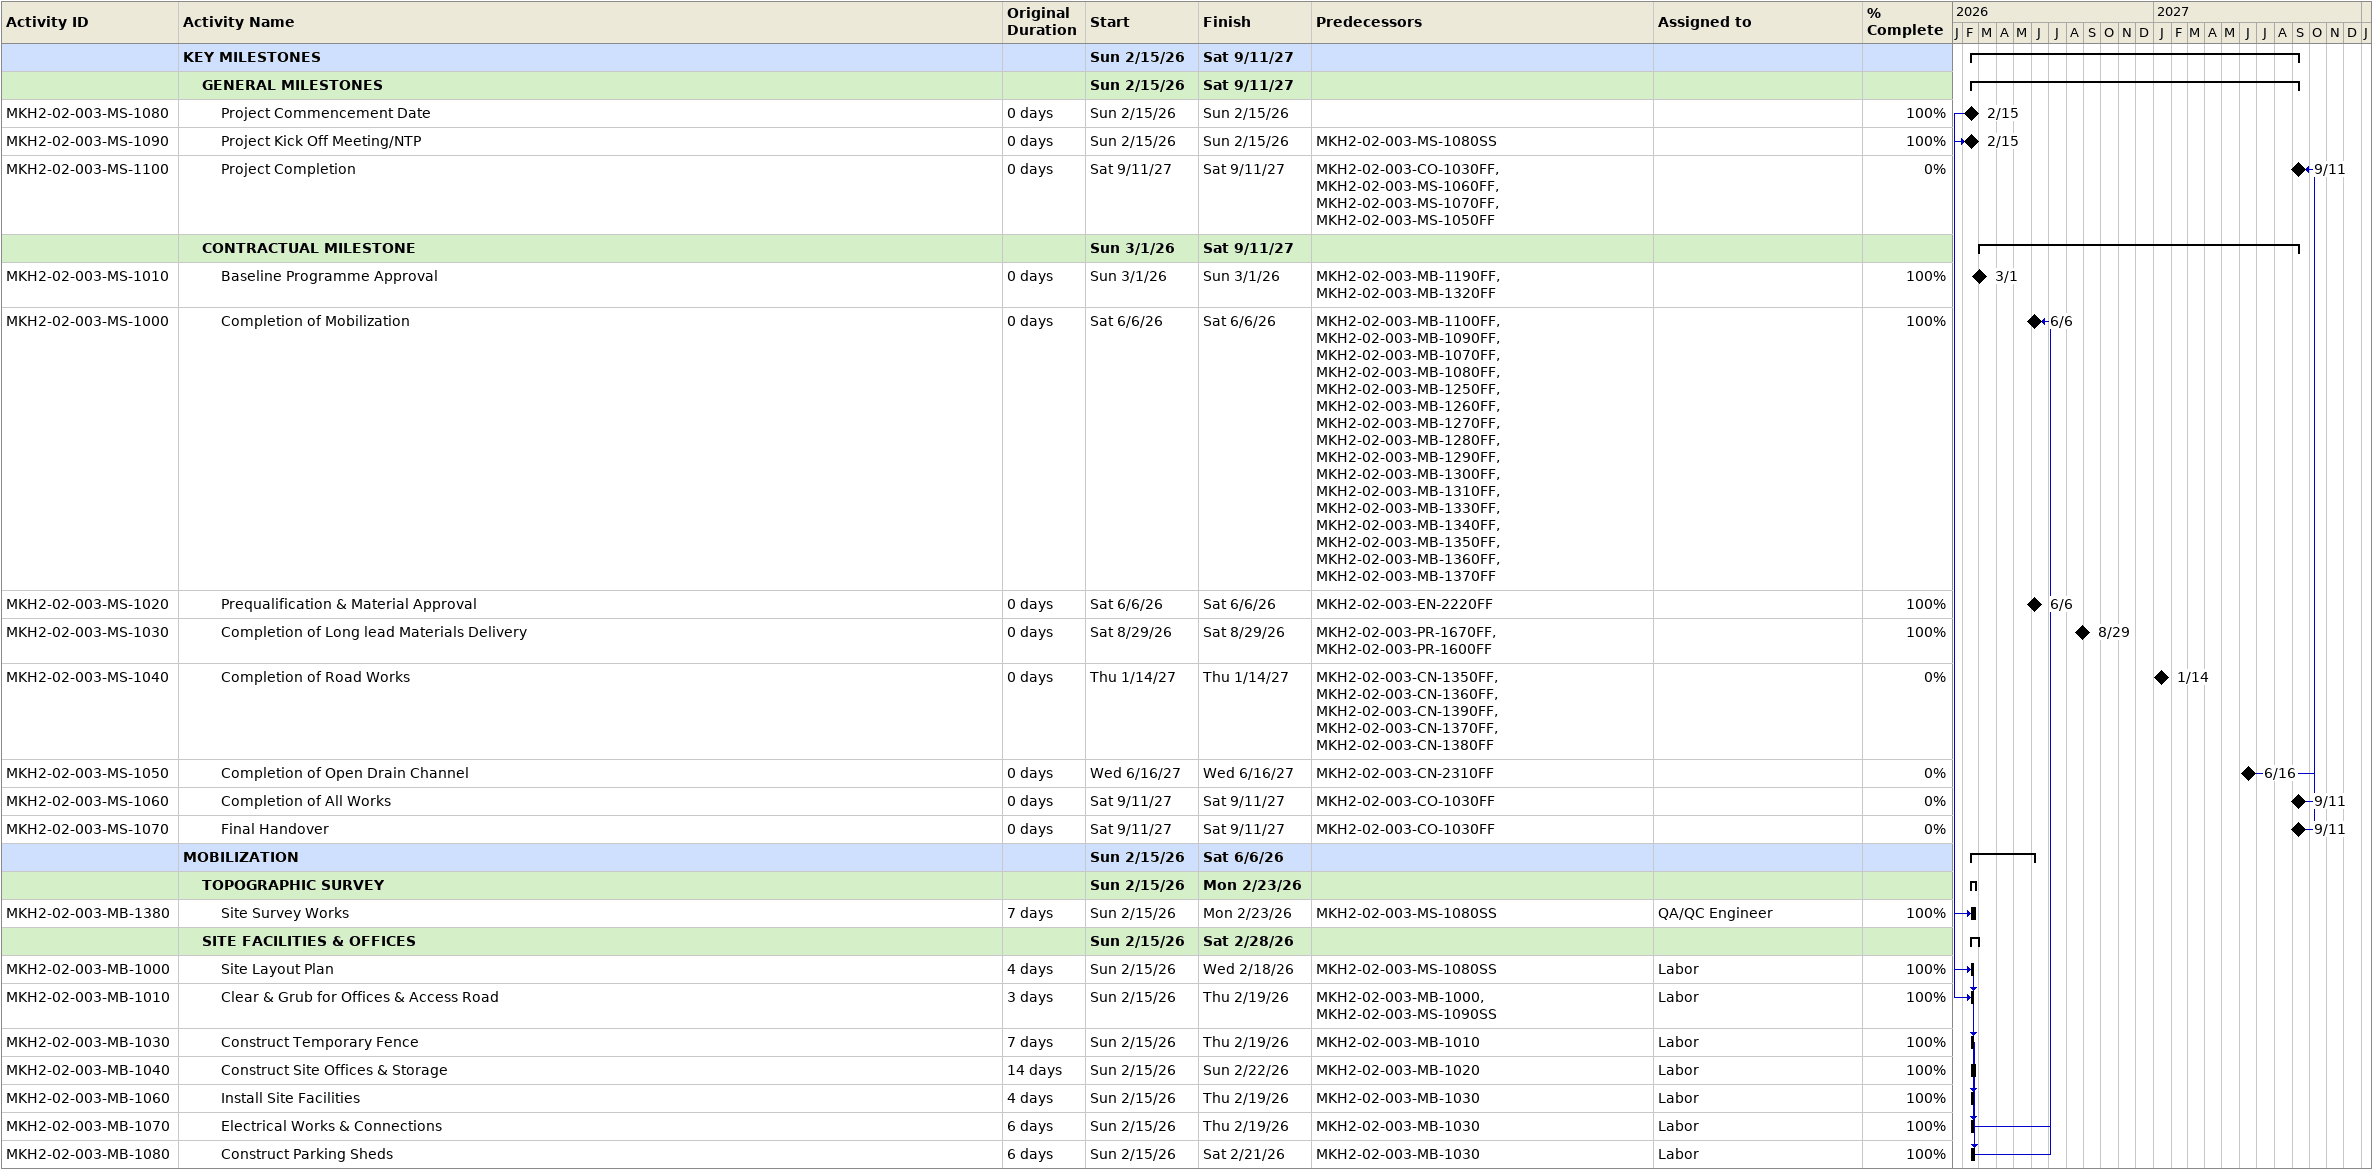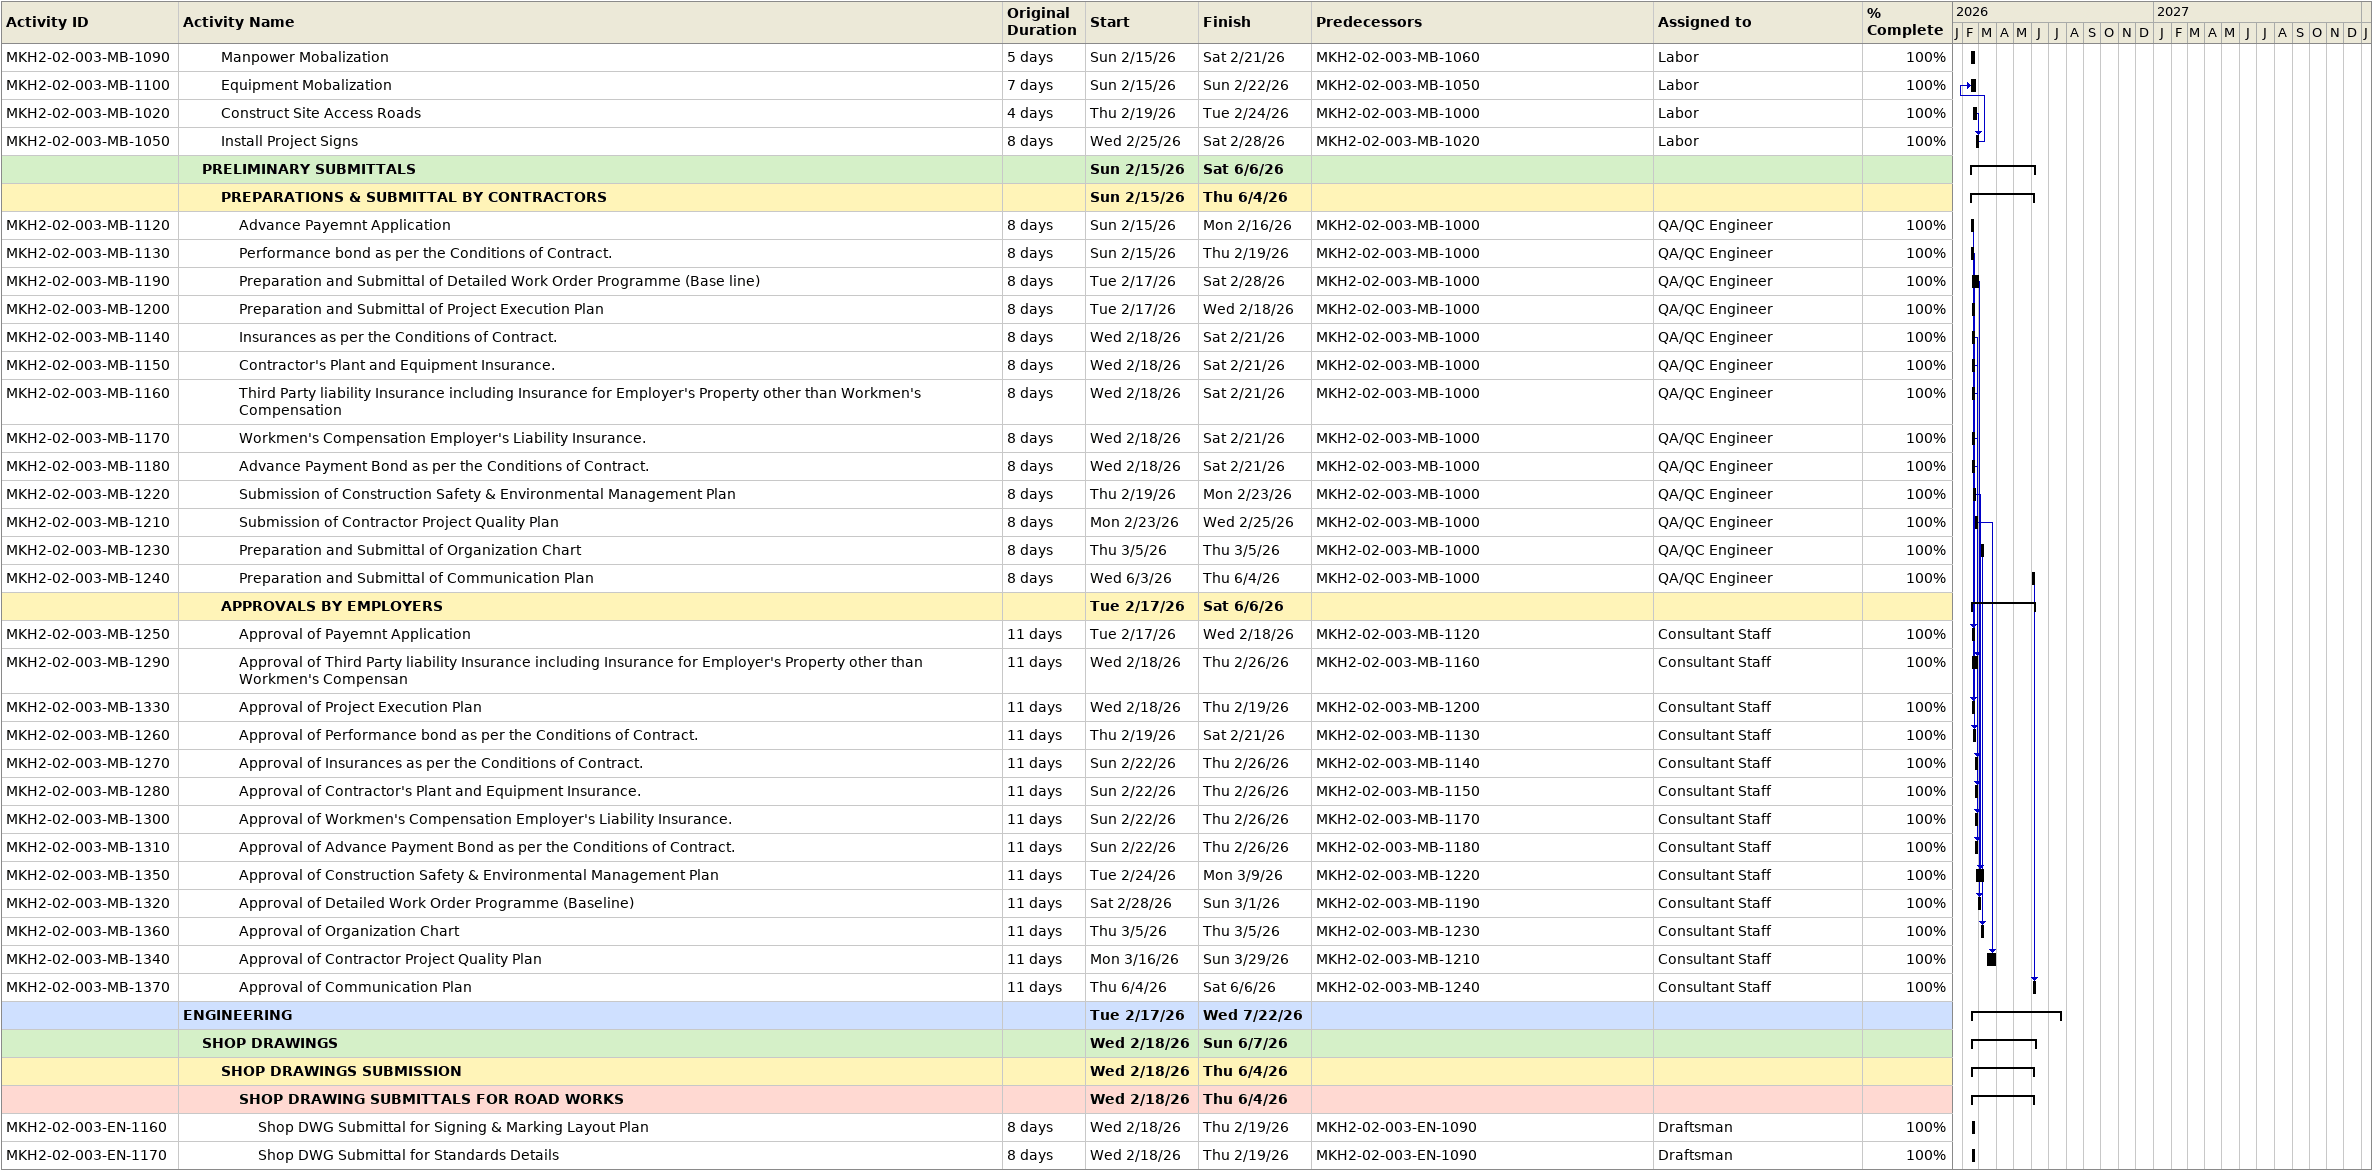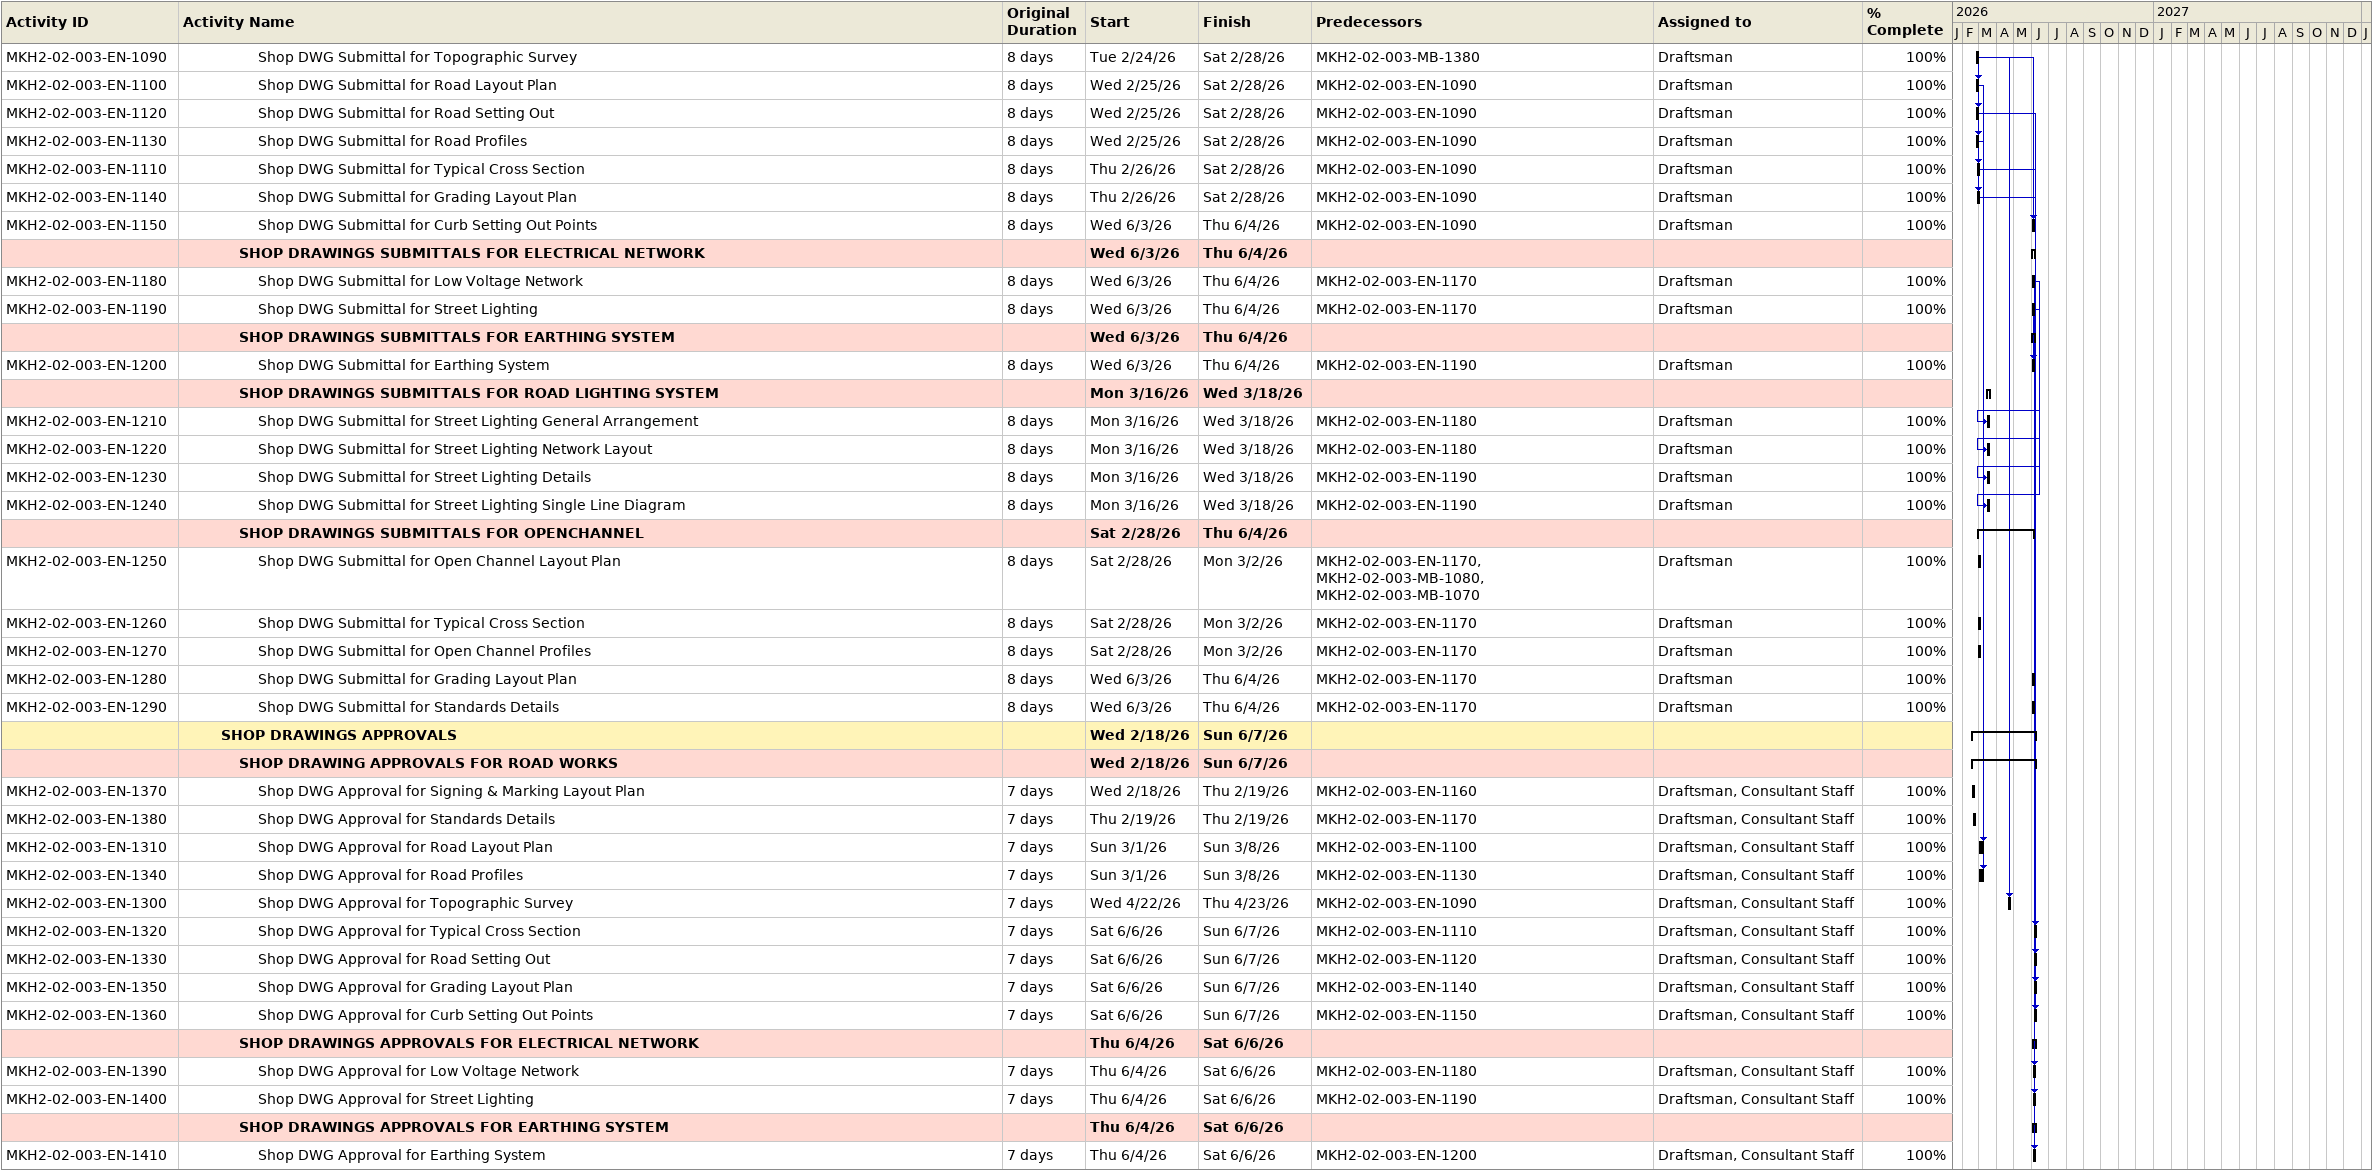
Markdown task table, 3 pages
| ID | Level | Task | Original duration | Start | Finish | Predecessors | Resources | % complete |
|---|---|---|---|---|---|---|---|---|
|  | 1 | **KEY MILESTONES** |  | 2026-02-15 | 2027-09-11 |  |  |  |
|  | 2 | **GENERAL MILESTONES** |  | 2026-02-15 | 2027-09-11 |  |  |  |
| MKH2-02-003-MS-1080 | 3 | Project Commencement Date | 0d | 2026-02-15 | 2026-02-15 |  |  | 100 |
| MKH2-02-003-MS-1090 | 3 | Project Kick Off Meeting/NTP | 0d | 2026-02-15 | 2026-02-15 | MKH2-02-003-MS-1080SS |  | 100 |
| MKH2-02-003-MS-1100 | 3 | Project Completion | 0d | 2027-09-11 | 2027-09-11 | MKH2-02-003-CO-1030FF, MKH2-02-003-MS-1060FF, MKH2-02-003-MS-1070FF, MKH2-02-003-MS-1050FF |  | 0 |
|  | 2 | **CONTRACTUAL MILESTONE** |  | 2026-03-01 | 2027-09-11 |  |  |  |
| MKH2-02-003-MS-1010 | 3 | Baseline Programme Approval | 0d | 2026-03-01 | 2026-03-01 | MKH2-02-003-MB-1190FF, MKH2-02-003-MB-1320FF |  | 100 |
| MKH2-02-003-MS-1000 | 3 | Completion of Mobilization | 0d | 2026-06-06 | 2026-06-06 | MKH2-02-003-MB-1100FF, MKH2-02-003-MB-1090FF, MKH2-02-003-MB-1070FF, MKH2-02-003-MB-1080FF, MKH2-02-003-MB-1250FF, MKH2-02-003-MB-1260FF, MKH2-02-003-MB-1270FF, MKH2-02-003-MB-1280FF, MKH2-02-003-MB-1290FF, MKH2-02-003-MB-1300FF, MKH2-02-003-MB-1310FF, MKH2-02-003-MB-1330FF, MKH2-02-003-MB-1340FF, MKH2-02-003-MB-1350FF, MKH2-02-003-MB-1360FF, MKH2-02-003-MB-1370FF |  | 100 |
| MKH2-02-003-MS-1020 | 3 | Prequalification & Material Approval | 0d | 2026-06-06 | 2026-06-06 | MKH2-02-003-EN-2220FF |  | 100 |
| MKH2-02-003-MS-1030 | 3 | Completion of Long lead Materials Delivery | 0d | 2026-08-29 | 2026-08-29 | MKH2-02-003-PR-1670FF, MKH2-02-003-PR-1600FF |  | 100 |
| MKH2-02-003-MS-1040 | 3 | Completion of Road Works | 0d | 2027-01-14 | 2027-01-14 | MKH2-02-003-CN-1350FF, MKH2-02-003-CN-1360FF, MKH2-02-003-CN-1390FF, MKH2-02-003-CN-1370FF, MKH2-02-003-CN-1380FF |  | 0 |
| MKH2-02-003-MS-1050 | 3 | Completion of Open Drain Channel | 0d | 2027-06-16 | 2027-06-16 | MKH2-02-003-CN-2310FF |  | 0 |
| MKH2-02-003-MS-1060 | 3 | Completion of All Works | 0d | 2027-09-11 | 2027-09-11 | MKH2-02-003-CO-1030FF |  | 0 |
| MKH2-02-003-MS-1070 | 3 | Final Handover | 0d | 2027-09-11 | 2027-09-11 | MKH2-02-003-CO-1030FF |  | 0 |
|  | 1 | **MOBILIZATION** |  | 2026-02-15 | 2026-06-06 |  |  |  |
|  | 2 | **TOPOGRAPHIC SURVEY** |  | 2026-02-15 | 2026-02-23 |  |  |  |
| MKH2-02-003-MB-1380 | 3 | Site Survey Works | 7d | 2026-02-15 | 2026-02-23 | MKH2-02-003-MS-1080SS | QA/QC Engineer | 100 |
|  | 2 | **SITE FACILITIES & OFFICES** |  | 2026-02-15 | 2026-02-28 |  |  |  |
| MKH2-02-003-MB-1000 | 3 | Site Layout Plan | 4d | 2026-02-15 | 2026-02-18 | MKH2-02-003-MS-1080SS | Labor | 100 |
| MKH2-02-003-MB-1010 | 3 | Clear & Grub for Offices & Access Road | 3d | 2026-02-15 | 2026-02-19 | MKH2-02-003-MB-1000, MKH2-02-003-MS-1090SS | Labor | 100 |
| MKH2-02-003-MB-1030 | 3 | Construct Temporary Fence | 7d | 2026-02-15 | 2026-02-19 | MKH2-02-003-MB-1010 | Labor | 100 |
| MKH2-02-003-MB-1040 | 3 | Construct Site Offices & Storage | 14d | 2026-02-15 | 2026-02-22 | MKH2-02-003-MB-1020 | Labor | 100 |
| MKH2-02-003-MB-1060 | 3 | Install Site Facilities | 4d | 2026-02-15 | 2026-02-19 | MKH2-02-003-MB-1030 | Labor | 100 |
| MKH2-02-003-MB-1070 | 3 | Electrical Works & Connections | 6d | 2026-02-15 | 2026-02-19 | MKH2-02-003-MB-1030 | Labor | 100 |
| MKH2-02-003-MB-1080 | 3 | Construct Parking Sheds | 6d | 2026-02-15 | 2026-02-21 | MKH2-02-003-MB-1030 | Labor | 100 |
| MKH2-02-003-MB-1090 | 3 | Manpower Mobalization | 5d | 2026-02-15 | 2026-02-21 | MKH2-02-003-MB-1060 | Labor | 100 |
| MKH2-02-003-MB-1100 | 3 | Equipment Mobalization | 7d | 2026-02-15 | 2026-02-22 | MKH2-02-003-MB-1050 | Labor | 100 |
| MKH2-02-003-MB-1020 | 3 | Construct Site Access Roads | 4d | 2026-02-19 | 2026-02-24 | MKH2-02-003-MB-1000 | Labor | 100 |
| MKH2-02-003-MB-1050 | 3 | Install Project Signs | 8d | 2026-02-25 | 2026-02-28 | MKH2-02-003-MB-1020 | Labor | 100 |
|  | 2 | **PRELIMINARY SUBMITTALS** |  | 2026-02-15 | 2026-06-06 |  |  |  |
|  | 3 | **PREPARATIONS & SUBMITTAL BY CONTRACTORS** |  | 2026-02-15 | 2026-06-04 |  |  |  |
| MKH2-02-003-MB-1120 | 4 | Advance Payemnt Application | 8d | 2026-02-15 | 2026-02-16 | MKH2-02-003-MB-1000 | QA/QC Engineer | 100 |
| MKH2-02-003-MB-1130 | 4 | Performance bond as per the Conditions of Contract. | 8d | 2026-02-15 | 2026-02-19 | MKH2-02-003-MB-1000 | QA/QC Engineer | 100 |
| MKH2-02-003-MB-1190 | 4 | Preparation and Submittal of Detailed Work Order Programme (Base line) | 8d | 2026-02-17 | 2026-02-28 | MKH2-02-003-MB-1000 | QA/QC Engineer | 100 |
| MKH2-02-003-MB-1200 | 4 | Preparation and Submittal of Project Execution Plan | 8d | 2026-02-17 | 2026-02-18 | MKH2-02-003-MB-1000 | QA/QC Engineer | 100 |
| MKH2-02-003-MB-1140 | 4 | Insurances as per the Conditions of Contract. | 8d | 2026-02-18 | 2026-02-21 | MKH2-02-003-MB-1000 | QA/QC Engineer | 100 |
| MKH2-02-003-MB-1150 | 4 | Contractor's Plant and Equipment Insurance. | 8d | 2026-02-18 | 2026-02-21 | MKH2-02-003-MB-1000 | QA/QC Engineer | 100 |
| MKH2-02-003-MB-1160 | 4 | Third Party liability Insurance including Insurance for Employer's Property other than Workmen's Compensation | 8d | 2026-02-18 | 2026-02-21 | MKH2-02-003-MB-1000 | QA/QC Engineer | 100 |
| MKH2-02-003-MB-1170 | 4 | Workmen's Compensation Employer's Liability Insurance. | 8d | 2026-02-18 | 2026-02-21 | MKH2-02-003-MB-1000 | QA/QC Engineer | 100 |
| MKH2-02-003-MB-1180 | 4 | Advance Payment Bond as per the Conditions of Contract. | 8d | 2026-02-18 | 2026-02-21 | MKH2-02-003-MB-1000 | QA/QC Engineer | 100 |
| MKH2-02-003-MB-1220 | 4 | Submission of Construction Safety & Environmental Management Plan | 8d | 2026-02-19 | 2026-02-23 | MKH2-02-003-MB-1000 | QA/QC Engineer | 100 |
| MKH2-02-003-MB-1210 | 4 | Submission of Contractor Project Quality Plan | 8d | 2026-02-23 | 2026-02-25 | MKH2-02-003-MB-1000 | QA/QC Engineer | 100 |
| MKH2-02-003-MB-1230 | 4 | Preparation and Submittal of Organization Chart | 8d | 2026-03-05 | 2026-03-05 | MKH2-02-003-MB-1000 | QA/QC Engineer | 100 |
| MKH2-02-003-MB-1240 | 4 | Preparation and Submittal of Communication Plan | 8d | 2026-06-03 | 2026-06-04 | MKH2-02-003-MB-1000 | QA/QC Engineer | 100 |
|  | 3 | **APPROVALS BY EMPLOYERS** |  | 2026-02-17 | 2026-06-06 |  |  |  |
| MKH2-02-003-MB-1250 | 4 | Approval of Payemnt Application | 11d | 2026-02-17 | 2026-02-18 | MKH2-02-003-MB-1120 | Consultant Staff | 100 |
| MKH2-02-003-MB-1290 | 4 | Approval of Third Party liability Insurance including Insurance for Employer's Property other than Workmen's Compensan | 11d | 2026-02-18 | 2026-02-26 | MKH2-02-003-MB-1160 | Consultant Staff | 100 |
| MKH2-02-003-MB-1330 | 4 | Approval of Project Execution Plan | 11d | 2026-02-18 | 2026-02-19 | MKH2-02-003-MB-1200 | Consultant Staff | 100 |
| MKH2-02-003-MB-1260 | 4 | Approval of Performance bond as per the Conditions of Contract. | 11d | 2026-02-19 | 2026-02-21 | MKH2-02-003-MB-1130 | Consultant Staff | 100 |
| MKH2-02-003-MB-1270 | 4 | Approval of Insurances as per the Conditions of Contract. | 11d | 2026-02-22 | 2026-02-26 | MKH2-02-003-MB-1140 | Consultant Staff | 100 |
| MKH2-02-003-MB-1280 | 4 | Approval of Contractor's Plant and Equipment Insurance. | 11d | 2026-02-22 | 2026-02-26 | MKH2-02-003-MB-1150 | Consultant Staff | 100 |
| MKH2-02-003-MB-1300 | 4 | Approval of Workmen's Compensation Employer's Liability Insurance. | 11d | 2026-02-22 | 2026-02-26 | MKH2-02-003-MB-1170 | Consultant Staff | 100 |
| MKH2-02-003-MB-1310 | 4 | Approval of Advance Payment Bond as per the Conditions of Contract. | 11d | 2026-02-22 | 2026-02-26 | MKH2-02-003-MB-1180 | Consultant Staff | 100 |
| MKH2-02-003-MB-1350 | 4 | Approval of Construction Safety & Environmental Management Plan | 11d | 2026-02-24 | 2026-03-09 | MKH2-02-003-MB-1220 | Consultant Staff | 100 |
| MKH2-02-003-MB-1320 | 4 | Approval of Detailed Work Order Programme (Baseline) | 11d | 2026-02-28 | 2026-03-01 | MKH2-02-003-MB-1190 | Consultant Staff | 100 |
| MKH2-02-003-MB-1360 | 4 | Approval of Organization Chart | 11d | 2026-03-05 | 2026-03-05 | MKH2-02-003-MB-1230 | Consultant Staff | 100 |
| MKH2-02-003-MB-1340 | 4 | Approval of Contractor Project Quality Plan | 11d | 2026-03-16 | 2026-03-29 | MKH2-02-003-MB-1210 | Consultant Staff | 100 |
| MKH2-02-003-MB-1370 | 4 | Approval of Communication Plan | 11d | 2026-06-04 | 2026-06-06 | MKH2-02-003-MB-1240 | Consultant Staff | 100 |
|  | 1 | **ENGINEERING** |  | 2026-02-17 | 2026-07-22 |  |  |  |
|  | 2 | **SHOP DRAWINGS** |  | 2026-02-18 | 2026-06-07 |  |  |  |
|  | 3 | **SHOP DRAWINGS SUBMISSION** |  | 2026-02-18 | 2026-06-04 |  |  |  |
|  | 4 | **SHOP DRAWING SUBMITTALS FOR ROAD WORKS** |  | 2026-02-18 | 2026-06-04 |  |  |  |
| MKH2-02-003-EN-1160 | 5 | Shop DWG Submittal for Signing & Marking Layout Plan | 8d | 2026-02-18 | 2026-02-19 | MKH2-02-003-EN-1090 | Draftsman | 100 |
| MKH2-02-003-EN-1170 | 5 | Shop DWG Submittal for Standards Details | 8d | 2026-02-18 | 2026-02-19 | MKH2-02-003-EN-1090 | Draftsman | 100 |
| MKH2-02-003-EN-1090 | 5 | Shop DWG Submittal for Topographic Survey | 8d | 2026-02-24 | 2026-02-28 | MKH2-02-003-MB-1380 | Draftsman | 100 |
| MKH2-02-003-EN-1100 | 5 | Shop DWG Submittal for Road Layout Plan | 8d | 2026-02-25 | 2026-02-28 | MKH2-02-003-EN-1090 | Draftsman | 100 |
| MKH2-02-003-EN-1120 | 5 | Shop DWG Submittal for Road Setting Out | 8d | 2026-02-25 | 2026-02-28 | MKH2-02-003-EN-1090 | Draftsman | 100 |
| MKH2-02-003-EN-1130 | 5 | Shop DWG Submittal for Road Profiles | 8d | 2026-02-25 | 2026-02-28 | MKH2-02-003-EN-1090 | Draftsman | 100 |
| MKH2-02-003-EN-1110 | 5 | Shop DWG Submittal for Typical Cross Section | 8d | 2026-02-26 | 2026-02-28 | MKH2-02-003-EN-1090 | Draftsman | 100 |
| MKH2-02-003-EN-1140 | 5 | Shop DWG Submittal for Grading Layout Plan | 8d | 2026-02-26 | 2026-02-28 | MKH2-02-003-EN-1090 | Draftsman | 100 |
| MKH2-02-003-EN-1150 | 5 | Shop DWG Submittal for Curb Setting Out Points | 8d | 2026-06-03 | 2026-06-04 | MKH2-02-003-EN-1090 | Draftsman | 100 |
|  | 4 | **SHOP DRAWINGS SUBMITTALS FOR ELECTRICAL NETWORK** |  | 2026-06-03 | 2026-06-04 |  |  |  |
| MKH2-02-003-EN-1180 | 5 | Shop DWG Submittal for Low Voltage Network | 8d | 2026-06-03 | 2026-06-04 | MKH2-02-003-EN-1170 | Draftsman | 100 |
| MKH2-02-003-EN-1190 | 5 | Shop DWG Submittal for Street Lighting | 8d | 2026-06-03 | 2026-06-04 | MKH2-02-003-EN-1170 | Draftsman | 100 |
|  | 4 | **SHOP DRAWINGS SUBMITTALS FOR EARTHING SYSTEM** |  | 2026-06-03 | 2026-06-04 |  |  |  |
| MKH2-02-003-EN-1200 | 5 | Shop DWG Submittal for Earthing System | 8d | 2026-06-03 | 2026-06-04 | MKH2-02-003-EN-1190 | Draftsman | 100 |
|  | 4 | **SHOP DRAWINGS SUBMITTALS FOR ROAD LIGHTING SYSTEM** |  | 2026-03-16 | 2026-03-18 |  |  |  |
| MKH2-02-003-EN-1210 | 5 | Shop DWG Submittal for Street Lighting General Arrangement | 8d | 2026-03-16 | 2026-03-18 | MKH2-02-003-EN-1180 | Draftsman | 100 |
| MKH2-02-003-EN-1220 | 5 | Shop DWG Submittal for Street Lighting Network Layout | 8d | 2026-03-16 | 2026-03-18 | MKH2-02-003-EN-1180 | Draftsman | 100 |
| MKH2-02-003-EN-1230 | 5 | Shop DWG Submittal for Street Lighting Details | 8d | 2026-03-16 | 2026-03-18 | MKH2-02-003-EN-1190 | Draftsman | 100 |
| MKH2-02-003-EN-1240 | 5 | Shop DWG Submittal for Street Lighting Single Line Diagram | 8d | 2026-03-16 | 2026-03-18 | MKH2-02-003-EN-1190 | Draftsman | 100 |
|  | 4 | **SHOP DRAWINGS SUBMITTALS FOR OPENCHANNEL** |  | 2026-02-28 | 2026-06-04 |  |  |  |
| MKH2-02-003-EN-1250 | 5 | Shop DWG Submittal for Open Channel Layout Plan | 8d | 2026-02-28 | 2026-03-02 | MKH2-02-003-EN-1170, MKH2-02-003-MB-1080, MKH2-02-003-MB-1070 | Draftsman | 100 |
| MKH2-02-003-EN-1260 | 5 | Shop DWG Submittal for Typical Cross Section | 8d | 2026-02-28 | 2026-03-02 | MKH2-02-003-EN-1170 | Draftsman | 100 |
| MKH2-02-003-EN-1270 | 5 | Shop DWG Submittal for Open Channel Profiles | 8d | 2026-02-28 | 2026-03-02 | MKH2-02-003-EN-1170 | Draftsman | 100 |
| MKH2-02-003-EN-1280 | 5 | Shop DWG Submittal for Grading Layout Plan | 8d | 2026-06-03 | 2026-06-04 | MKH2-02-003-EN-1170 | Draftsman | 100 |
| MKH2-02-003-EN-1290 | 5 | Shop DWG Submittal for Standards Details | 8d | 2026-06-03 | 2026-06-04 | MKH2-02-003-EN-1170 | Draftsman | 100 |
|  | 3 | **SHOP DRAWINGS APPROVALS** |  | 2026-02-18 | 2026-06-07 |  |  |  |
|  | 4 | **SHOP DRAWING APPROVALS FOR ROAD WORKS** |  | 2026-02-18 | 2026-06-07 |  |  |  |
| MKH2-02-003-EN-1370 | 5 | Shop DWG Approval for Signing & Marking Layout Plan | 7d | 2026-02-18 | 2026-02-19 | MKH2-02-003-EN-1160 | Draftsman, Consultant Staff | 100 |
| MKH2-02-003-EN-1380 | 5 | Shop DWG Approval for Standards Details | 7d | 2026-02-19 | 2026-02-19 | MKH2-02-003-EN-1170 | Draftsman, Consultant Staff | 100 |
| MKH2-02-003-EN-1310 | 5 | Shop DWG Approval for Road Layout Plan | 7d | 2026-03-01 | 2026-03-08 | MKH2-02-003-EN-1100 | Draftsman, Consultant Staff | 100 |
| MKH2-02-003-EN-1340 | 5 | Shop DWG Approval for Road Profiles | 7d | 2026-03-01 | 2026-03-08 | MKH2-02-003-EN-1130 | Draftsman, Consultant Staff | 100 |
| MKH2-02-003-EN-1300 | 5 | Shop DWG Approval for Topographic Survey | 7d | 2026-04-22 | 2026-04-23 | MKH2-02-003-EN-1090 | Draftsman, Consultant Staff | 100 |
| MKH2-02-003-EN-1320 | 5 | Shop DWG Approval for Typical Cross Section | 7d | 2026-06-06 | 2026-06-07 | MKH2-02-003-EN-1110 | Draftsman, Consultant Staff | 100 |
| MKH2-02-003-EN-1330 | 5 | Shop DWG Approval for Road Setting Out | 7d | 2026-06-06 | 2026-06-07 | MKH2-02-003-EN-1120 | Draftsman, Consultant Staff | 100 |
| MKH2-02-003-EN-1350 | 5 | Shop DWG Approval for Grading Layout Plan | 7d | 2026-06-06 | 2026-06-07 | MKH2-02-003-EN-1140 | Draftsman, Consultant Staff | 100 |
| MKH2-02-003-EN-1360 | 5 | Shop DWG Approval for Curb Setting Out Points | 7d | 2026-06-06 | 2026-06-07 | MKH2-02-003-EN-1150 | Draftsman, Consultant Staff | 100 |
|  | 4 | **SHOP DRAWINGS APPROVALS FOR ELECTRICAL NETWORK** |  | 2026-06-04 | 2026-06-06 |  |  |  |
| MKH2-02-003-EN-1390 | 5 | Shop DWG Approval for Low Voltage Network | 7d | 2026-06-04 | 2026-06-06 | MKH2-02-003-EN-1180 | Draftsman, Consultant Staff | 100 |
| MKH2-02-003-EN-1400 | 5 | Shop DWG Approval for Street Lighting | 7d | 2026-06-04 | 2026-06-06 | MKH2-02-003-EN-1190 | Draftsman, Consultant Staff | 100 |
|  | 4 | **SHOP DRAWINGS APPROVALS FOR EARTHING SYSTEM** |  | 2026-06-04 | 2026-06-06 |  |  |  |
| MKH2-02-003-EN-1410 | 5 | Shop DWG Approval for Earthing System | 7d | 2026-06-04 | 2026-06-06 | MKH2-02-003-EN-1200 | Draftsman, Consultant Staff | 100 |
